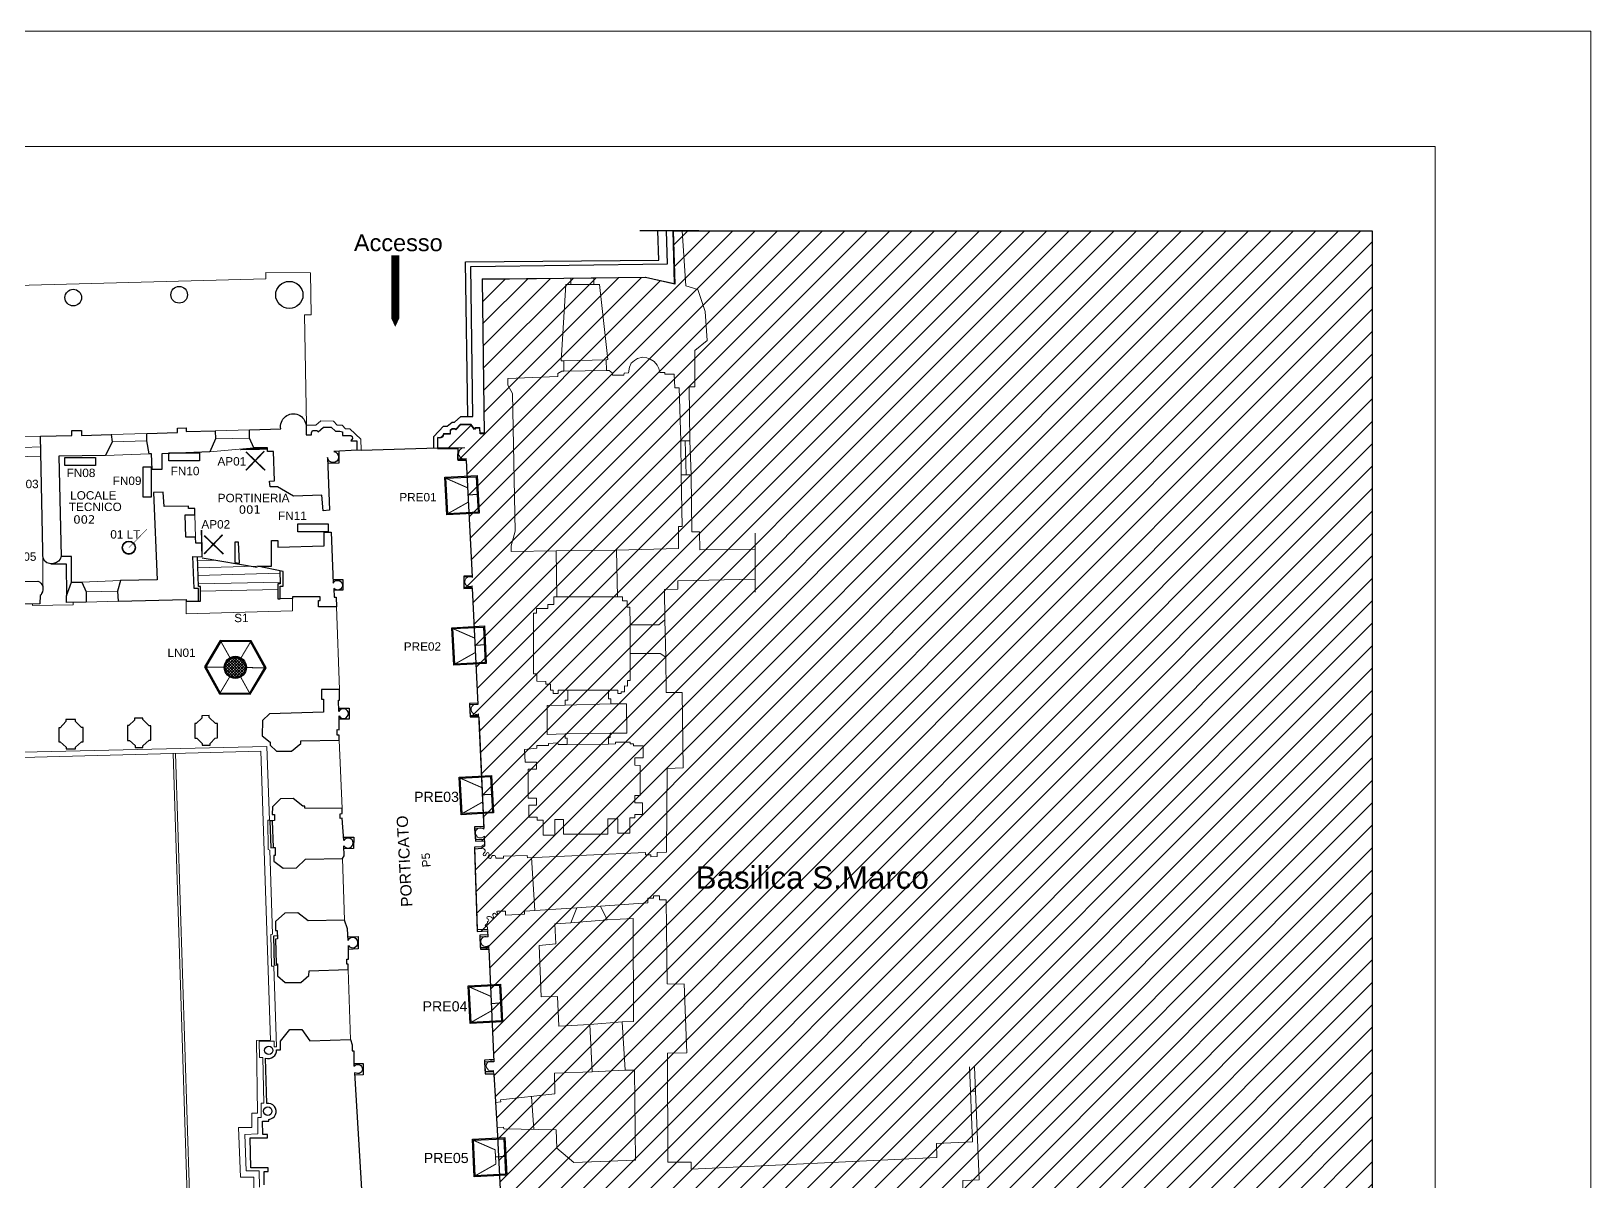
# Model space of a CAD drawing. Header units: millimetres. Extents: x 195 to 76808, y -2861 to 4318.
# Drawn here: x 3333 to 6115, y 2257 to 4309 of the extents above; entities that cross this region are included whole.
import ezdxf
from ezdxf.enums import TextEntityAlignment as Align

# ---------------------------------------------------------------- set-up
doc = ezdxf.new("R2010")
doc.units = ezdxf.units.MM
for name, color, linetype, lineweight in [('_sottile', 253, 'Continuous', 5), ('LAMPADINE', 30, 'Continuous', 30), ('muri', 7, 'Continuous', 9), ('num.vani', 66, 'Continuous', 9)]:
    doc.layers.add(name, color=color, linetype=linetype, lineweight=lineweight)
doc.styles.add('ducale_200', font='ARIAL.TTF', dxfattribs={"height": 1})
doc.styles.get("Standard").update_dxf_attribs({"font": 'ARIAL.TTF'})

# ---------------------------------------------------------------- blocks, each defined once
blk = doc.blocks.new('LAMPADA_TAVOLO')
at = {"linetype": 'Continuous'}
blk.add_hatch(color=256, dxfattribs=at).paths.add_polyline_path([(114, 237, 0.20166), (-90, 248), (-84, 233, -0.20166), (107, 223, -1), (-107, -223, -0.664364), (-84, 233), (-90, 248, 0.664364), (-114, -237, 1)])
at = {"const_width": 20, "flags": 128}
blk.add_lwpolyline([(-349, 965), (0, 0)], dxfattribs=at)
for radius in [263, 247]:
    blk.add_circle((0, 0), radius)
blk = doc.blocks.new('re')
at = {"const_width": 0.3}
for points in [[(51.55, 419.05), (51.66, 413.81)], [(55.72, 418.12), (52.08, 414.34)], [(52.09, 417.95), (55.87, 414.31)]]:
    blk.add_lwpolyline(points, dxfattribs=at)
blk = doc.blocks.new('rea')
h = blk.add_hatch(color=256)
h.paths.add_polyline_path([(867, 1810), (867, 1109), (266, 1109), (266, 1810)], flags=16)
h.paths.add_polyline_path([(887, 1830), (887, 1089), (246, 1089), (246, 1830)])
for points in [[(887, 1830), (887, 1089), (246, 1089), (246, 1830)], [(867, 1810), (867, 1109), (266, 1109), (266, 1810)]]:
    blk.add_lwpolyline(points, close=True)
at = {"const_width": 20}
for points in [[(266, 1810), (685, 1600), (685, 1318), (266, 1109)], [(867, 1459), (685, 1459)]]:
    blk.add_lwpolyline(points, dxfattribs=at)

msp = doc.modelspace()

# ---------------------------------------------------------------- hatches: boundary and pattern name
at = {"layer": '_sottile'}
h = msp.add_hatch(dxfattribs=at)
h.set_pattern_fill('ANSI31', color=256, scale=226.3386, style=0)
h.set_pattern_definition([(45, (-7271.355, -20146.575), (-20.005695, 20.005695), [])])
h.paths.add_polyline_path([(4478.3, 3952.2), (4481.1, 3857.9), (4429, 3869.4), (4137.3, 3866.3), (4141.1, 3591.1), (4133.9, 3591.1), (4133.5, 3600.7), (4125.4, 3600.7), (4123.9, 3598.4), (4117.4, 3606.8), (4098.7, 3606.8), (4090.6, 3598), (4088.7, 3599.1), (4084.1, 3599.1), (4080.3, 3596.1), (4080.3, 3590.3), (4068.4, 3589.9), (4067.7, 3587.2), (4065.9, 3584.9), (4063.6, 3583.6), (4060.7, 3582.9), (4058.1, 3583.5), (4058.1, 3564.7), (4094.4, 3564.7), (4094.3, 3543.8), (4109.1, 3543.5), (4119.9, 3335.9), (4104.7, 3335.3), (4104.9, 3315.4), (4119.8, 3315.8), (4129.8, 3108.1), (4115, 3107.4), (4116.3, 3086.3), (4131.3, 3086.4), (4140.4, 2887.7), (4124, 2887.1), (4125.6, 2864.4), (4141.4, 2865.4), (4141.4, 2855.5), (4139.1, 2854.5), (4136.9, 2852.2), (4136.8, 2851.4), (4123.6, 2850.6), (4128.3, 2703.5), (4147.3, 2704.5), (4147.8, 2694), (4133.1, 2693.6), (4134.3, 2671.8), (4149.5, 2671.8), (4158.1, 2471.2), (4141.7, 2470.4), (4142.7, 2449.7), (4158.2, 2449.7), (4164.1, 2349.7), (4169.5, 2244.1), (4162.3, 2241.6), (4160.5, 2237.4), (4160.5, 2232.6), (4162.4, 2228.7), (4167.4, 2226.3), (4169.7, 2226), (4171.2, 2225.2), (4171.6, 2223.6), (4170.6, 2222), (4170.1, 2219.9), (4171, 2217.8), (4172.4, 2216.6), (4172.8, 2215.7), (4172.9, 2214.8), (4171.3, 2210.8), (4171.7, 2209.5), (4173.2, 2209.2), (4174.3, 2209.8), (4176, 2211.2), (4178.3, 2211.1), (4178.7, 2209.9), (4180, 2209.4), (4181.6, 2211), (4182.8, 2211.2), (4185.4, 2209), (4184.5, 2205.7), (4181.7, 2203.7), (4181.1, 2201.4), (4182.6, 2197.7), (4185, 2197), (4189.1, 2198.2), (4190.1, 2200.2), (4189.9, 2202.5), (4198.4, 2202.5), (4197.9, 2200.6), (4199.3, 2199.3), (4201.3, 2199.5), (4203.2, 2198.8), (4203.4, 2198.7), (4204.6, 2197.3), (4205.1, 2196.5), (4205.4, 2195.1), (4204.4, 2194.2), (4204.5, 2192.9), (4205.5, 2192), (4206.8, 2192.2), (4208.6, 2191.3), (4208.9, 2189.3), (4209.2, 2188.8), (4211.8, 2131.5), (4632.8, 2151.4), (4640.7, 2151.7), (4639.5, 2187.4), (4651, 2187.8), (4661.4, 2175.1), (4671.7, 2175.1), (4685.9, 2193.1), (4685.9, 2203.1), (4683.2, 2203.1), (4682, 2229.1), (4930.5, 2244.4), (4957.3, 1504.5), (4879.2, 1502.2), (4864.6, 1490), (4864.6, 1479.2), (4876.9, 1466.2), (4883.8, 1466.2), (4891.2, 1276.3), (5170.9, 1287.8), (5175.4, 1262.6), (5022.3, 1248), (5020.8, 1182.6), (5107.3, 1107.9), (5114.2, 1099.5), (4988.3, 1094.1), (4991.7, 844.6), (4995.5, 814.7), (5371.2, 810.3), (5397.5, 810.1), (5397.5, 803.2), (5429.6, 803.2), (5429.6, 819.3), (5590.1, 819.1), (5590.4, 841.5), (5750.4, 840.7), (5725.9, 1371.3), (5725.9, 3952.2)])
at = {"layer": 'LAMPADINE'}
h = msp.add_hatch(color=256, dxfattribs=at)
h.paths.add_polyline_path([(3722.9, 3128.2), (3750.1, 3173.6), (3724.3, 3219.8), (3671.4, 3220.6), (3644.3, 3175.2), (3670, 3129)], flags=16)
h.paths.add_polyline_path([(3723.9, 3126.4), (3752.2, 3173.6), (3725.4, 3221.6), (3670.4, 3222.4), (3642.2, 3175.2), (3669, 3127.2)])
at = {"layer": 'LAMPADINE', "linetype": 'Continuous'}
h = msp.add_hatch(color=256, dxfattribs=at)
h.paths.add_polyline_path([(3717, 3174.4, 1), (3677.4, 3174.4, 1)])
h.paths.add_polyline_path([(3679.3, 3174.4, -1), (3715.1, 3174.4, -1)], flags=16)
h = msp.add_hatch(dxfattribs=at)
h.set_pattern_fill('ANSI37', color=256, scale=29.043565, style=0)
h.set_pattern_definition([(45, (1044.443, 765.3994), (-2.5671127, 2.5671127), []), (135, (1044.443, 765.3994), (-2.5671127, -2.5671127), [])])
edge = h.paths.add_edge_path()
edge.add_arc((3697.2, 3174.4), 17.9, 0, 360)

# ---------------------------------------------------------------- linework, layer by layer
at = {"layer": '_sottile'}
for points in [[(4494.5, 3952.8), (4500.9, 3854.9), (4522.3, 3848), (4535.3, 3809), (4539.1, 3757.1), (4517, 3739.5), (4517, 3674.6), (4507, 3674.6), (4507.8, 3578.3), (4491.8, 3578.3), (4488.7, 3673), (4481.1, 3673), (4480.3, 3697.5), (4463.5, 3697.5), (4463.5, 3700.5), (4454.3, 3700.5), (4452.8, 3707.4), (4449.7, 3713.5), (4444.4, 3719.6), (4437.5, 3724.2), (4431.4, 3726.5), (4423.8, 3727.3), (4414.6, 3725), (4409.3, 3721.9), (4403.1, 3716.6), (4400.1, 3709.7), (4398.6, 3699.8), (4390.9, 3699), (4390.2, 3695.2), (4370.3, 3695.2), (4370.3, 3699), (4364.2, 3703.6), (4359.6, 3703.6), (4358.8, 3722.7), (4361.9, 3723.5), (4346.6, 3857.1), (4336.7, 3857.1), (4336.7, 3868.6), (4428.4, 3870.1), (4480.3, 3858.7), (4477.6, 3952.8)], [(1551.3, 3808.3), (3751.5, 3867.1), (3751.5, 3878.5), (3831, 3877.8), (3832.5, 3802.9), (3820.3, 3802.9), (3824.1, 3606.1), (3840.9, 3606.1), (3849.6, 3614), (3872.2, 3613.7), (3879.1, 3606.3), (3887.8, 3606.1), (3893.9, 3599.7), (3901.3, 3599.7), (3920.9, 3581.4), (3921.6, 3561.8), (3914.2, 3561.5)], [(4295.4, 3868.6), (4336.7, 3868.6)], [(4295.4, 3857.1), (4336.7, 3857.1)], [(4283.2, 3721.2), (4358.8, 3722.7)], [(4283.2, 3702.8), (4359.6, 3703.6)], [(3475.8, 3589.8), (3539.2, 3591.3)], [(3661, 3596.3), (3722.5, 3598.2)], [(3286.3, 3584.4), (3349.7, 3586.7)], [(3287.1, 3565.3), (3350.1, 3567.8)], [(3477.3, 3576.8), (3539.2, 3578.3)], [(3651.5, 3558.8), (3730.1, 3566.1)], [(3722.5, 3582.9), (3661.8, 3581.8)], [(4491.8, 3578.3), (4492.5, 3518)], [(4499.8, 3578.3), (4501.3, 3518)], [(4507.8, 3578.3), (4510.1, 3518)], [(3278.7, 3549.3), (3350.4, 3551.3)], [(3465.8, 3552.3), (3543.4, 3555)], [(4624.4, 3331.5), (4486.4, 3328.5), (4486.4, 3314), (4462.7, 3313.2), (4463.5, 3259), (4452.8, 3250.6), (4401.6, 3250.6), (4400.9, 3281.9), (4396.3, 3281.9), (4396.3, 3293.4), (4387.9, 3293.4), (4387.9, 3300.3), (4378.7, 3300.3), (4377.2, 3383.5), (4487.9, 3386.6), (4487.9, 3425.5), (4494.1, 3425.5), (4492.5, 3518), (4510.1, 3518), (4511.6, 3416.4), (4525.4, 3416.4), (4526.1, 3384.3), (4624.4, 3385)], [(3624.7, 3446.5), (3626.2, 3406.8)], [(4624.4, 3308.5), (4624.4, 3413.6)], [(3354, 3314.8), (3353.5, 3373.6)], [(4269.5, 3382), (4377.2, 3383.5)], [(3734.7, 3354.9), (3630.1, 3352.2)], [(3662.3, 3365.7), (3630.4, 3364.8)], [(3776.7, 3342.3), (3630.4, 3338.1)], [(3423.3, 3326.2), (3492.2, 3329.3)], [(3777.1, 3326.6), (3631.2, 3323.2)], [(3773.3, 3313.6), (3635, 3310.6)], [(3407.8, 3290.3), (3407.8, 3285.7), (3335.2, 3284.5), (3335.2, 3287)], [(3487.2, 3310.6), (3430.9, 3308.9)], [(3430.9, 3290.6), (3488, 3292.6)], [(3799.3, 3297.2), (3799.3, 3275), (3609.4, 3269.7), (3609.4, 3292.6)], [(4271, 3300.3), (4378.7, 3300.3)], [(3877.6, 3282.2), (3882.9, 3135.2)], [(4463.5, 3259), (4465, 3192.5)], [(4401.6, 3250.6), (4401.6, 3199.4)], [(4290.1, 3133.7), (4362.7, 3133.7)], [(4367.2, 3109.3), (4285.5, 3107)], [(1601.7, 2983.7), (3753.4, 3033.4), (3758, 2901.9), (3755.3, 2901.9), (3755.7, 2849.5), (3758.8, 2848.8), (3763.7, 2698.7), (3760.3, 2697.9), (3761.8, 2641.8), (3766, 2641.4), (3770.6, 2497.8), (3766.7, 2497.8), (3766.7, 2508.1), (3739.8, 2507.7), (3740.1, 2478.8), (3746.4, 2478.8), (3748, 2397.6), (3743.4, 2397.3), (3743.4, 2371.6), (3737.3, 2371.6), (3737.3, 2342.6), (3714.1, 2341.5), (3716.4, 2276.6), (3739.6, 2276.6), (3740.3, 2247.6)], [(3882.5, 3044.7), (3887.5, 2922.9)], [(4285.5, 3055.8), (4365.7, 3057.3)], [(4289.3, 3036.7), (4362.7, 3037.5)], [(1610.7, 2975.6), (2360.1, 2991.6), (3182, 3010), (3742.4, 3024.9), (3759.7, 2509.9), (3734.7, 2509.3), (3737, 2379.5), (3726.8, 2379.5), (3726.8, 2354.3), (3702.6, 2354), (3706.2, 2265.4), (3729.9, 2265.7), (3730.1, 2238.2)], [(3740.8, 2233.8), (3611, 2232.3), (3586.3, 3020.8)], [(3743.9, 2116.2), (3740.8, 2238.4), (3615.5, 2236.1), (3590.3, 3020.7)], [(3888.6, 2833.9), (3891.7, 2723.5)], [(4225.4, 2835.3), (4231.6, 2740.8)], [(4306.1, 2745.6), (4348.9, 2748.7)], [(4295.4, 2718.9), (4360.4, 2724.3)], [(3898.6, 2635.6), (3902.8, 2511.1)], [(4996.3, 2205.6), (4994.8, 2259.4), (5024.2, 2260.6), (5017.7, 2418.7), (5008.5, 2418.7), (5012, 2328.2), (4948.2, 2325.5), (4948.6, 2300.3), (4510.5, 2280), (4510.1, 2292.3), (4468.8, 2292.3), (4468.1, 2486.3), (4502.8, 2487.4), (4497.9, 2610.4)], [(4329.8, 2537.9), (4387.1, 2542.4)], [(4333.6, 2453.1), (4392.4, 2456.1)], [(5006.6, 2462.2), (5008.5, 2418.7)], [(5015.8, 2462.2), (5017.7, 2418.7)], [(4225.7, 2409.5), (4229.7, 2350.6)]]:
    msp.add_lwpolyline(points, dxfattribs=at)
for points in [[(4058.2, 3584.8, 0.494469), (4068.6, 3591.3), (4080.4, 3591.7), (4080.4, 3597.4), (4084.2, 3600.5), (4088.8, 3600.5), (4090.7, 3599.3), (4098.7, 3608.1), (4117.4, 3608.1), (4123.9, 3599.7), (4125.5, 3602), (4133.5, 3602), (4133.9, 3592.4), (4141.1, 3592.4), (4137.3, 3867.1), (4295.4, 3868.6), (4295.4, 3857.1), (4287, 3857.1), (4278.6, 3721.2), (4283.2, 3721.2), (4283.2, 3702.8), (4279.4, 3702.8), (4272.5, 3698.2), (4272.5, 3692.9), (4183.1, 3689.8), (4183.1, 3677.6), (4191.5, 3663.1), (4196.1, 3417.1), (4189.2, 3391.2), (4189.2, 3381.2), (4269.5, 3382), (4271, 3300.3), (4265.6, 3300.2), (4265.6, 3286.5), (4254.9, 3286.5), (4254.9, 3279.6), (4234.3, 3279.6), (4234.3, 3271.2), (4229, 3271.2), (4229, 3162.7), (4235.1, 3162.7), (4235.1, 3149.8), (4251.1, 3149), (4251.1, 3144.4), (4259.5, 3144.4), (4259.5, 3133.7), (4264.1, 3133.7), (4264.1, 3127.6), (4273.3, 3127.6), (4273.3, 3133.7), (4290.1, 3133.7), (4290.1, 3116.1), (4285.5, 3116.1), (4285.5, 3107), (4253.4, 3106.2), (4253.4, 3055), (4285.5, 3055.8), (4285.5, 3048.2), (4289.3, 3048.2), (4289.3, 3036.7), (4273.3, 3036.7), (4272.5, 3039.8), (4255.7, 3039), (4255.7, 3035.2), (4235.1, 3035.2), (4235.1, 3030.6), (4212.9, 3028.3), (4214.5, 3005.4), (4234.3, 3005.4), (4234.3, 2993.2), (4219.8, 2993.2), (4219.8, 2941.2), (4234.3, 2941.2), (4234.3, 2929), (4220.6, 2929), (4220.6, 2907.6), (4235.8, 2907.6), (4235.8, 2902.3), (4246.5, 2902.3), (4246.5, 2875.5), (4267.2, 2875.5), (4267.2, 2903), (4282.4, 2903), (4282.4, 2877), (4361.9, 2877), (4361.9, 2904.5), (4379.5, 2904.5), (4379.5, 2878.6), (4400.9, 2878.6), (4400.9, 2906.1), (4410, 2906.1), (4410, 2912.2), (4423.8, 2912.2), (4423.8, 2932.8), (4410, 2932.8), (4410, 2945.8), (4419.2, 2945.8), (4419.2, 2999.3), (4410, 3000), (4410, 3013), (4424.5, 3013), (4424.5, 3034.4), (4407.7, 3034.4), (4407.7, 3038.2), (4401.6, 3038.2), (4401.6, 3041.3), (4375.6, 3041.3), (4375.6, 3038.2), (4362.7, 3037.5), (4362.7, 3049.7), (4365.7, 3049.7), (4365.7, 3057.3), (4395.5, 3057.3), (4394.7, 3109.3), (4367.2, 3109.3), (4367.2, 3118.4), (4362.7, 3118.4), (4362.7, 3133.7), (4379.5, 3133.7), (4379.5, 3127.6), (4385.5, 3127.7), (4385.4, 3130.8), (4391.7, 3130.7), (4391.7, 3141.4), (4396.9, 3141.2), (4397, 3151.3), (4401.6, 3151.3), (4401.6, 3199.4), (4455.1, 3199.4), (4465, 3192.5), (4465.8, 3129.9), (4494.1, 3129.9), (4496.3, 2995.4), (4467.3, 2993.9), (4466.5, 2845), (4449.7, 2844.2), (4449.7, 2837.3), (4438.3, 2836.6), (4438.3, 2840.4), (4429.1, 2840.4), (4429.1, 2844.2), (4218.3, 2835), (4217.5, 2838.8), (4175.5, 2838.1), (4175.5, 2834.3), (4162, 2834, 0.907875), (4154.1, 2836.6, -1.56687), (4149.4, 2838.8, 0.273894), (4149, 2843.9, 0.54424), (4144.9, 2841.6, -0.594594), (4139.6, 2839.1, -0.330196), (4139.8, 2842.7, 0.30425), (4142.9, 2848.5, 0.139078), (4137.6, 2852.1, -0.520664), (4139.1, 2857.4, 0.067798), (4141.4, 2858.5), (4141.4, 2873.5, -2.489606), (4140.6, 2886), (4131.2, 3091.7, -1.584122), (4129.9, 3108), (4119.8, 3319.7, -1.806212), (4120.1, 3334.7), (4109, 3546.9, -1.269162), (4106.5, 3566.1), (4058.2, 3566.1)], [(4157.9, 2455.9), (4161.7, 2398.8), (4170.9, 2399.6), (4170.2, 2403.4), (4267.2, 2414.1), (4266.4, 2450.8), (4333.6, 2453.1), (4329.8, 2537.9), (4274, 2534.8), (4271.8, 2587.5), (4242.7, 2586.8), (4238.9, 2678.4), (4268.7, 2681.5), (4267.2, 2717.4), (4295.4, 2718.9), (4306.1, 2745.6), (4212.9, 2739.5), (4212.9, 2734.2), (4179.3, 2732.7), (4179.3, 2739.5), (4165.6, 2739.5, 0.84779), (4164, 2737.1, -1.451621), (4161.4, 2735.1, 0.808823), (4156.4, 2732.1, -0.408756), (4157.2, 2727.1, -0.361493), (4154.5, 2728.7, 0.275684), (4146.7, 2729.6, 0.427613), (4146.7, 2726.2, -0.618615), (4148.6, 2721.8), (4147, 2721.4), (4147, 2719.3, -0.190067), (4145.1, 2716.6, 0.945985), (4145.6, 2711.7), (4147, 2711.7), (4148, 2694, 1.719728), (4149.3, 2678.3), (4158.2, 2471.9, 1.648539)]]:
    msp.add_lwpolyline(points, format="xyb", close=True, dxfattribs=at)
msp.add_lwpolyline([(4497.9, 2609.7), (4467.3, 2610.4), (4465.8, 2760.2), (4453.6, 2760.2), (4453.6, 2767), (4442.9, 2767), (4442.9, 2763.2), (4432.9, 2763.2), (4432.9, 2754.8), (4348.9, 2748.7), (4360.4, 2724.3), (4407, 2726.6), (4407.7, 2543.2), (4387.1, 2542.4), (4392.4, 2456.1), (4409.3, 2456.1), (4410.8, 2295.7), (4300.8, 2291.9), (4271, 2317.1), (4269.5, 2349.9), (4176.3, 2351.5), (4175.5, 2354.5), (4164, 2353.8), (4169.4, 2248.3, 1.068785)], format="xyb", dxfattribs=at)
at = {"layer": 'LAMPADINE'}
for points in [[(3447.5, 3548.5), (3447.5, 3534.3), (3393.1, 3534.3), (3393.1, 3548.5)], [(3633.2, 3557), (3633.2, 3542.8), (3578.8, 3542.8), (3578.8, 3557)], [(3532.9, 3532), (3547.1, 3532), (3547.1, 3477.7), (3532.9, 3477.7)], [(3862.9, 3430.7), (3862.9, 3416.4), (3808.5, 3416.4), (3808.5, 3430.7)], [(3723.9, 3126.4), (3752.2, 3173.6), (3725.4, 3221.6), (3670.4, 3222.4), (3642.2, 3175.2), (3669, 3127.2)], [(3722.9, 3128.2), (3750.1, 3173.6), (3724.3, 3219.8), (3671.4, 3220.6), (3644.3, 3175.2), (3670, 3129)]]:
    msp.add_lwpolyline(points, close=True, dxfattribs=at)
at = {"layer": 'LAMPADINE', "const_width": 1.81}
for points in [[(3670.4, 3222.4), (3687.6, 3191.7)], [(3725.4, 3221.6), (3707.3, 3191.4)], [(3642.2, 3175.2), (3677.4, 3174.7)], [(3717, 3174.1), (3752.2, 3173.6)], [(3687, 3157.4), (3669, 3127.2)], [(3706.8, 3157.1), (3723.9, 3126.4)]]:
    msp.add_lwpolyline(points, dxfattribs=at)
at = {"layer": 'LAMPADINE', "linetype": 'Continuous'}
for radius in [19.8, 17.9]:
    msp.add_circle((3697.2, 3174.4), radius, dxfattribs=at)
at = {"layer": 'muri', "linetype": 'Continuous', "ltscale": 0.1}
for p, q in [((3155.2, 4308.8), (6115.2, 4308.8)), ((6115.2, 4308.8), (6115.2, 108.8))]:
    msp.add_line(p, q, dxfattribs=at)
at = {"layer": 'muri', "linetype": 'ByBlock', "lineweight": 30}
for p, q in [((4478.3, 3952.2), (4481.1, 3857.9)), ((5725.9, 3952.2), (4478.3, 3952.2)), ((5725.9, 1371.3), (5725.9, 3952.2)), ((4429, 3869.4), (4137.3, 3866.3)), ((4481.1, 3857.9), (4429, 3869.4)), ((4137.3, 3866.3), (4141.1, 3591.1)), ((4068.4, 3589.9), (4067.7, 3587.2)), ((4080.3, 3590.3), (4068.4, 3589.9)), ((4084.1, 3599.1), (4080.3, 3596.1)), ((4080.3, 3596.1), (4080.3, 3590.3)), ((4088.7, 3599.1), (4084.1, 3599.1)), ((4090.6, 3598), (4088.7, 3599.1)), ((4098.7, 3606.8), (4090.6, 3598)), ((4117.4, 3606.8), (4098.7, 3606.8)), ((4123.9, 3598.4), (4117.4, 3606.8)), ((4125.4, 3600.7), (4123.9, 3598.4)), ((4133.5, 3600.7), (4125.4, 3600.7)), ((4133.9, 3591.1), (4133.5, 3600.7)), ((4141.1, 3591.1), (4133.9, 3591.1)), ((4060.7, 3582.9), (4058.1, 3583.5)), ((4058.1, 3583.5), (4058.1, 3564.7)), ((4058.1, 3564.7), (4094.4, 3564.7)), ((4063.6, 3583.6), (4060.7, 3582.9)), ((4065.9, 3584.9), (4063.6, 3583.6)), ((4067.7, 3587.2), (4065.9, 3584.9)), ((4094.4, 3564.7), (4094.3, 3543.8)), ((4094.3, 3543.8), (4109.1, 3543.5)), ((4109.1, 3543.5), (4119.9, 3335.9)), ((3368, 3359.1), (3395.7, 3359.1)), ((3395.7, 3359.1), (3395.8, 3302.3)), ((3696.5, 3361.4), (3704.5, 3360.2)), ((4119.9, 3335.9), (4104.7, 3335.3)), ((4104.7, 3335.3), (4104.9, 3315.4)), ((4104.9, 3315.4), (4119.8, 3315.8)), ((4119.8, 3315.8), (4129.8, 3108.1)), ((4129.8, 3108.1), (4115, 3107.4)), ((4115, 3107.4), (4116.3, 3086.3)), ((4116.3, 3086.3), (4131.3, 3086.4)), ((4131.3, 3086.4), (4140.4, 2887.7)), ((4140.4, 2887.7), (4124, 2887.1)), ((4124, 2887.1), (4125.6, 2864.4)), ((4136.8, 2851.4), (4123.6, 2850.6)), ((4123.6, 2850.6), (4128.3, 2703.5)), ((4125.6, 2864.4), (4141.4, 2865.4)), ((4136.9, 2852.2), (4136.8, 2851.4)), ((4139.1, 2854.5), (4136.9, 2852.2)), ((4141.4, 2855.5), (4139.1, 2854.5)), ((4141.4, 2865.4), (4141.4, 2855.5)), ((4128.3, 2703.5), (4147.3, 2704.5)), ((4147.3, 2704.5), (4147.8, 2694)), ((4147.8, 2694), (4133.1, 2693.6)), ((4133.1, 2693.6), (4134.3, 2671.8)), ((4134.3, 2671.8), (4149.5, 2671.8)), ((4149.5, 2671.8), (4158.1, 2471.2)), ((4158.1, 2471.2), (4141.7, 2470.4)), ((4141.7, 2470.4), (4142.7, 2449.7)), ((4142.7, 2449.7), (4158.2, 2449.7)), ((4158.2, 2449.7), (4164.1, 2349.7)), ((4164.1, 2349.7), (4169.5, 2244.1))]:
    msp.add_line(p, q, dxfattribs=at)
at = {"layer": 'muri'}
msp.add_lwpolyline([(319.4, 4103.3), (5837.3, 4103.3), (5837.3, 344.9), (319.4, 344.9)], close=True, dxfattribs=at)
at = {"layer": 'muri', "linetype": 'ByBlock', "lineweight": 30}
for points in [[(4051.4, 3566.1), (4051.4, 3586), (4068.6, 3604.7), (4075, 3604.7), (4083.8, 3611.9), (4088.4, 3611.9), (4099.5, 3621.9), (4120.9, 3621.9), (4117.4, 3889.2), (4468.1, 3893.8), (4466.4, 3952.8)], [(4111.7, 3621.9), (4107.5, 3897.6), (4452.8, 3900.7), (4451, 3952.8)], [(4523.8, 3952.8), (4418.7, 3952.8)], [(3475.8, 3589.8), (3477.3, 3576.8), (3465.8, 3552.3), (3382.6, 3550.8), (3386.4, 3372.1), (3384.8, 3367.5), (3381.8, 3363.7), (3378, 3361.4), (3372.6, 3359.8), (3368, 3359.1), (3361.2, 3360.6), (3357.3, 3363.7), (3355.1, 3368.2), (3353.5, 3373.6), (3353.5, 3382.8), (3349.7, 3586.7), (3405.5, 3588.2), (3405.5, 3596.6), (3423, 3596.6), (3423, 3588.2), (3475.8, 3589.8)], [(3661, 3596.3), (3661.8, 3581.8), (3651.5, 3558.8), (3565.9, 3555), (3566.3, 3527.1), (3549.1, 3527.1), (3547.9, 3555), (3543.4, 3555), (3539.2, 3578.3), (3539.2, 3591.3), (3594.2, 3593.2), (3594.2, 3601.2), (3609.4, 3601.6), (3609.4, 3595.1), (3661, 3596.3)], [(3921.6, 3561.8), (4058.2, 3566.1)], [(4109.1, 3545), (4094.4, 3545.2), (4094.5, 3566.1)], [(3881.9, 3559.7), (3881.9, 3538.6), (3862, 3537.8)], [(3568.6, 3486.6), (3551, 3486.3), (3557.9, 3330.8), (3492.2, 3329.3), (3487.2, 3310.6), (3488, 3292.6), (3609.4, 3295.7), (3609.4, 3292.6), (3631.2, 3292.6), (3631.2, 3315.1), (3623.6, 3315.1), (3621.3, 3372.4), (3638.1, 3371.3), (3637.3, 3395.7), (3627, 3395.7), (3626.2, 3406.8), (3608.7, 3406.8), (3607.9, 3446.5), (3624.7, 3446.5), (3624.7, 3457.6), (3613.6, 3457.6), (3613.6, 3461.8), (3570.5, 3461.4), (3568.6, 3486.6)], [(3704.5, 3360.2), (3703, 3398), (3696.1, 3398), (3696.5, 3361.4)], [(3404.7, 3326.2), (3404.7, 3372), (3386.4, 3372.1)], [(3631.2, 3292.6), (3634.9, 3292.6), (3635, 3318.6), (3631.2, 3318.6), (3629.7, 3372.1)], [(3637.8, 3369.9), (3736.3, 3353.1)], [(3776.7, 3346.5), (3777.1, 3323.2), (3773.3, 3323.2), (3773.3, 3296.4), (3777, 3296.4)], [(3314.3, 3287), (3313.5, 3310.5), (3317.4, 3327.4), (3344.9, 3328), (3347.9, 3327), (3350.5, 3324.4), (3352.3, 3322.1), (3353.8, 3319.1), (3354, 3316.5), (3354, 3312.7), (3353, 3308.9), (3351.7, 3306.1), (3350.7, 3304.1), (3349.2, 3302.5), (3348.4, 3287.5), (3314.3, 3287)], [(3423.3, 3326.2), (3430.9, 3308.9), (3430.9, 3290.6), (3395.8, 3290.3), (3395.8, 3302.3), (3404.7, 3326.2), (3423.3, 3326.2)], [(3871.5, 3331.2), (3889, 3331.2), (3889, 3312.1), (3873, 3312.1)], [(4119.9, 3337.8), (4104.8, 3337.2), (4105, 3317.4), (4119.9, 3317.7)], [(3665.2, 3048.7), (3665.2, 3074.4), (3661.6, 3074.4), (3650.7, 3084.8), (3650.7, 3088.4), (3637.4, 3088.1), (3637.4, 3084.1), (3627.5, 3074.4), (3624.7, 3074.4), (3624.7, 3048.4), (3628.5, 3048.4), (3638.2, 3038.7), (3638.2, 3035.7), (3652, 3035.7), (3652, 3038.5), (3661.4, 3048.4), (3665.2, 3048.7)], [(3881.8, 3102), (3900.1, 3102), (3900.1, 3082.2), (3882.2, 3082.2)], [(4129.8, 3110.5), (4115, 3109.8), (4116.3, 3088.8), (4131.3, 3088.9)], [(3425.6, 3067.3), (3422.5, 3067.3), (3411.8, 3078.2), (3411.8, 3081.5), (3394.8, 3081.5), (3394.8, 3077.7), (3384.8, 3066.5), (3382.6, 3066.5), (3382.6, 3041.8), (3384.6, 3041.8), (3395.3, 3032.1), (3395.3, 3029.3), (3411.8, 3029.3), (3411.8, 3031.9), (3422.8, 3041.8), (3425.6, 3041.8), (3425.6, 3067.3)], [(3546.3, 3070.3), (3543.7, 3070.3), (3532, 3081.3), (3532, 3084.1), (3517.3, 3084.1), (3517.3, 3080.2), (3507.3, 3070.8), (3504.8, 3070.8), (3504.8, 3044.1), (3508.3, 3044.1), (3518.3, 3035.2), (3518.3, 3031.4), (3532.3, 3031.4), (3532.3, 3034.4), (3543.7, 3044.8), (3546.3, 3044.8), (3546.3, 3070.3)], [(3763, 2901.1), (3758.8, 2901.1), (3760.5, 2852.8), (3764.5, 2853)], [(3890.2, 2871.7), (3908.5, 2871.7), (3908.1, 2851.5), (3890.9, 2850.7)], [(4140.4, 2890.5), (4124.1, 2890), (4125.6, 2867.4), (4141.4, 2868.4)], [(4136.8, 2854.4), (4123.6, 2853.6), (4128.3, 2706.8), (4147.3, 2707.8)], [(3772.2, 2695.6), (3765.3, 2695.2), (3766.4, 2643.7), (3772.2, 2644)], [(3897.8, 2694.1), (3916.5, 2694.5), (3916.5, 2672.7), (3899.3, 2671.5)], [(4147.8, 2697.3), (4133.1, 2696.9), (4134.2, 2675.2), (4149.5, 2675.2)], [(3908.5, 2467.9), (3925.2, 2468), (3925.5, 2447.9), (3909.8, 2447.3)], [(4158, 2475), (4141.6, 2474.2), (4142.6, 2453.6), (4158.1, 2453.6)]]:
    msp.add_lwpolyline(points, dxfattribs=at)
for points, format in [([(3982.5, 3909.4, 14.5, 14.5, 0), (3982.5, 3843.6, 57.8, 0, 0), (3982.5, 3781.4, 0, 0, 0)], "xyseb"), ([(3700.8, 3360.3, 0, 13.6, 0), (3700.8, 3339.7, 0, 0, 0), (3702.9, 3272.3, 0, 0, 0)], "xyseb"), ([(3890.9, 2856.3, 3.560886), (3890.6, 2865.6), (3887.5, 2905.3), (3884.4, 2904.9), (3884.1, 2913.3), (3887.5, 2913.7), (3887.5, 2922.9), (3821.4, 2923.3), (3821, 2927.1), (3817.6, 2927.1), (3800.4, 2940.8), (3777.9, 2940.1), (3763.4, 2925.6), (3763.1, 2912.1), (3766.9, 2912.1), (3766.8, 2901.5), (3763, 2901.1), (3764.5, 2853), (3768.3, 2853), (3768.3, 2838.8), (3765.7, 2838.8), (3765.7, 2828.9), (3782.8, 2816.3), (3806.5, 2817.1), (3822.2, 2832.4), (3888.6, 2833.9), (3891.3, 2838.5), (3890.9, 2856.3)], "xyb"), ([(3899, 2678.7, 4.029664), (3898.2, 2687.2), (3897.1, 2708.2), (3891.7, 2723.5), (3827.2, 2722.3), (3808.4, 2736.5), (3785.5, 2736.1), (3769.1, 2721.2), (3769.1, 2705.2), (3771.8, 2705.2), (3772.2, 2690.3), (3769.1, 2689.9), (3770.2, 2646), (3772.2, 2646), (3772.5, 2624.2), (3786.3, 2612.3), (3814.2, 2612.3), (3828.3, 2625.3), (3828.7, 2633.4), (3898.6, 2635.6), (3898.6, 2645.2), (3895.9, 2645.2), (3895.9, 2654), (3899, 2654.4), (3899, 2678.7)], "xyb"), ([(3748.5, 2251.9), (3748.5, 2275.3), (3756, 2275.3), (3756, 2282.1), (3725.1, 2282.1), (3723.6, 2335.4), (3754.8, 2335.4), (3754.8, 2341.3), (3746.4, 2341.4), (3745.4, 2365.5), (3757, 2365.5), (3757, 2368.3, 1.026283), (3753.2, 2396.9), (3751.1, 2477.7, 0.517885), (3770.9, 2492.6), (3777.5, 2492.8), (3777.5, 2508.1), (3794.3, 2528.7), (3815.7, 2528.7), (3830.2, 2508.8), (3902.8, 2511.1), (3905.8, 2501.2), (3905.8, 2490.5), (3908.8, 2490.5), (3908.4, 2463.6), (3910.9, 2465), (3913.7, 2466.2), (3917.6, 2466.3), (3920.8, 2464.8), (3922.5, 2463), (3923.7, 2460.4), (3923.9, 2457.4), (3923, 2454.1), (3920.9, 2451.9), (3918.2, 2450.4), (3915.1, 2450.3), (3912.5, 2450.9), (3909.8, 2451.5), (3922.6, 2234.2)], "xyb")]:
    msp.add_lwpolyline(points, format=format, dxfattribs=at)
for points in [[(3722.5, 3598.2), (3778.3, 3599.7, -1.06305), (3823.3, 3605.6), (3823.3, 3589), (3833.3, 3589), (3833.3, 3592.8), (3834.8, 3596.6), (3842.4, 3596.6), (3844.7, 3594.4), (3854.7, 3602.8), (3868.4, 3602.8), (3876, 3595.9), (3883.7, 3595.9), (3888.3, 3594.4), (3888.3, 3588.2), (3903.5, 3588.2), (3905.8, 3586), (3906.1, 3582.7), (3903.5, 3578.3), (3914.2, 3578.3), (3914.2, 3561.5), (3872.7, 3559.4, -2.070836), (3861.5, 3548.5), (3865.3, 3454.6), (3853.9, 3453.8), (3851.6, 3481.3), (3801.2, 3479.8), (3772.2, 3496.6), (3759.2, 3496.6), (3758.4, 3506.5), (3766.8, 3507.3), (3765.3, 3559.2), (3754.6, 3559.2), (3754.6, 3566.1), (3730.1, 3566.1), (3722.5, 3582.9)], [(3871.7, 3324.7, -3.359944), (3873, 3315.3), (3873.2, 3299.7), (3877.3, 3299.7), (3877.6, 3282.2), (3845.5, 3282.4), (3845.5, 3293.9), (3848.3, 3293.9), (3848.3, 3300.5), (3799.4, 3300.3), (3799.4, 3297.2), (3777, 3296.4), (3777, 3319.1), (3782.8, 3319.1), (3782.3, 3345.3), (3736.8, 3354.7), (3762, 3355), (3761.5, 3400.8), (3772.9, 3400.8), (3773.2, 3389.1), (3855.4, 3391.4), (3855.4, 3415.3), (3868.2, 3415.3)], [(3882.1, 3095.9), (3881, 3115.8), (3883.3, 3115.8), (3882.9, 3135.2), (3850.8, 3135.2), (3850.8, 3117.7), (3854.7, 3117.7), (3854.7, 3094.4), (3758, 3091.7), (3745.4, 3079.5), (3745, 3052.4), (3759.2, 3040.9), (3759.2, 3035.9), (3770.6, 3024.9), (3797.4, 3025.2), (3814.2, 3038.6), (3814.2, 3043.2), (3882.5, 3044.7), (3882.5, 3053.5), (3879.1, 3053.5), (3879.1, 3063.4), (3882.2, 3063.1), (3882.2, 3088, 4.216504)]]:
    msp.add_lwpolyline(points, format="xyb", close=True, dxfattribs=at)
for centre, radius in [((3408.1, 3833.8), 14.8), ((3597, 3838.8), 14.8), ((3793.5, 3838.5), 24.3), ((3756.8, 2491.6), 7.5), ((3755, 2383.2), 7.5)]:
    msp.add_circle(centre, radius, dxfattribs=at)

# ---------------------------------------------------------------- block references
at = {"layer": 'LAMPADINE'}
for name, p, xscale, yscale, zscale, rotation in [('re', (7470.8, 4175.4), -9.033835601794317, 9.033835601794294, 9.033835601794319, 92.22479923255513), ('rea', (4057.3, 3347.1), 0.09033835601795018, 0.09033835601792362, 0.0903383560179432, 2.990043779736183), ('LAMPADA_TAVOLO', (3507.2, 3387.8), 0.04516917800670886, 0.04516917801163345, 0.04516917800897161, 295.7054748606001), ('rea', (4070, 3079), 0.09033835601795018, 0.09033835601792362, 0.0903383560179432, 2.990043779736183), ('rea', (4082.9, 2812.4), 0.09033835601795018, 0.09033835601792362, 0.0903383560179432, 2.990043779736183), ('rea', (4098.9, 2440.2), 0.09033835601795018, 0.09033835601792362, 0.0903383560179432, 2.990043779736183), ('rea', (4106.4, 2166.7), 0.09033835601795018, 0.09033835601792362, 0.0903383560179432, 2.990043779736183)]:
    msp.add_blockref(name, p, dxfattribs=dict(at, xscale=xscale, yscale=yscale, zscale=zscale, rotation=rotation))
at = {"layer": 'LAMPADINE', "xscale": 9.033835601794323, "yscale": 9.033835601794294, "zscale": 9.033835601794319}
msp.add_blockref('re', (3171.1, -366.2), dxfattribs=at)

# ---------------------------------------------------------------- texts
at = {"layer": '_sottile', "insert": (4518.3, 2819.7), "char_height": 40, "width": 1389.355, "attachment_point": 1}
msp.add_mtext('{\\fArial|b0|i0|c0|p34;Basilica S.Marco}', dxfattribs=at)
at = {"layer": 'LAMPADINE', "color": 150, "width": 767, "attachment_point": 1, "line_spacing_factor": 0.75, "style": 'ducale_200'}
for s, insert, char_height in [('AP01\\P ', (3665.3, 3549.3), 15), ('FN08', (3396.3, 3528.8), 15), ('\\pxt3.6135;FN09', (3478.5, 3514.7), 15), ('FN10', (3581.9, 3532.1), 15), ('PRE01', (3989.8, 3485.4), 15), ('FN11', (3773.4, 3452.4), 15), ('AP02', (3636.7, 3437), 15), ('01 LT  ', (3474.2, 3419.1), 15), ('LN01 ', (3576.2, 3208.1), 15), ('PRE02', (3997.7, 3219.2), 15), ('PRE03', (4016.1, 2952.7), 18.07), ('PRE04', (4031.2, 2579.1), 18.07), ('PRE05', (4033.4, 2308.7), 18.07)]:
    msp.add_mtext(s, dxfattribs=dict(at, insert=insert, char_height=char_height))
at = {"layer": 'LAMPADINE', "color": 150, "char_height": 15, "width": 767, "attachment_point": 1, "style": 'ducale_200'}
for s, insert in [('FN03 ', (3295.1, 3509)), ('FN05 ', (3291.1, 3379.5))]:
    msp.add_mtext(s, dxfattribs=dict(at, insert=insert))
at = {"layer": 'muri', "linetype": 'ByBlock', "lineweight": 30, "style": 'ducale_200'}
for s, p in [('LOCALE', (3443.9, 3473.6)), ('PORTINERIA', (3729.8, 3469)), ('TECNICO', (3447.4, 3453.2))]:
    msp.add_text(s, height=15, dxfattribs=at).set_placement(p, align=Align.CENTER)
msp.add_text('PORTICATO ', height=20, rotation=93, dxfattribs=at).set_placement((4013.1, 2748))
at = {"layer": 'muri', "insert": (3908.7, 3946.6), "char_height": 30, "width": 1389.355, "attachment_point": 1}
msp.add_mtext('{\\fArial|b0|i0|c0|p34;Accesso}', dxfattribs=at)
at = {"layer": 'num.vani', "linetype": 'Continuous', "char_height": 15, "attachment_point": 1}
for s, insert, width in [('{\\fVerdana|b0|i0|c0|p34;001}', (3703.3, 3463.4), 1389.35), ('{\\fVerdana|b0|i0|c0|p34;002}', (3408.1, 3445.7), 1389.35), ('{\\fArial|b0|i0|c0|p34;S1}', (3695.2, 3270.1), 1389.36)]:
    msp.add_mtext(s, dxfattribs=dict(at, insert=insert, width=width))
at = {"layer": 'num.vani', "linetype": 'Continuous', "insert": (4030.8, 2817.5), "char_height": 15, "width": 1389.35, "attachment_point": 1, "rotation": 93.8171}
msp.add_mtext('{\\fArial|b0|i0|c0|p34;P5}', dxfattribs=at)

doc.saveas('drawing.dxf')
